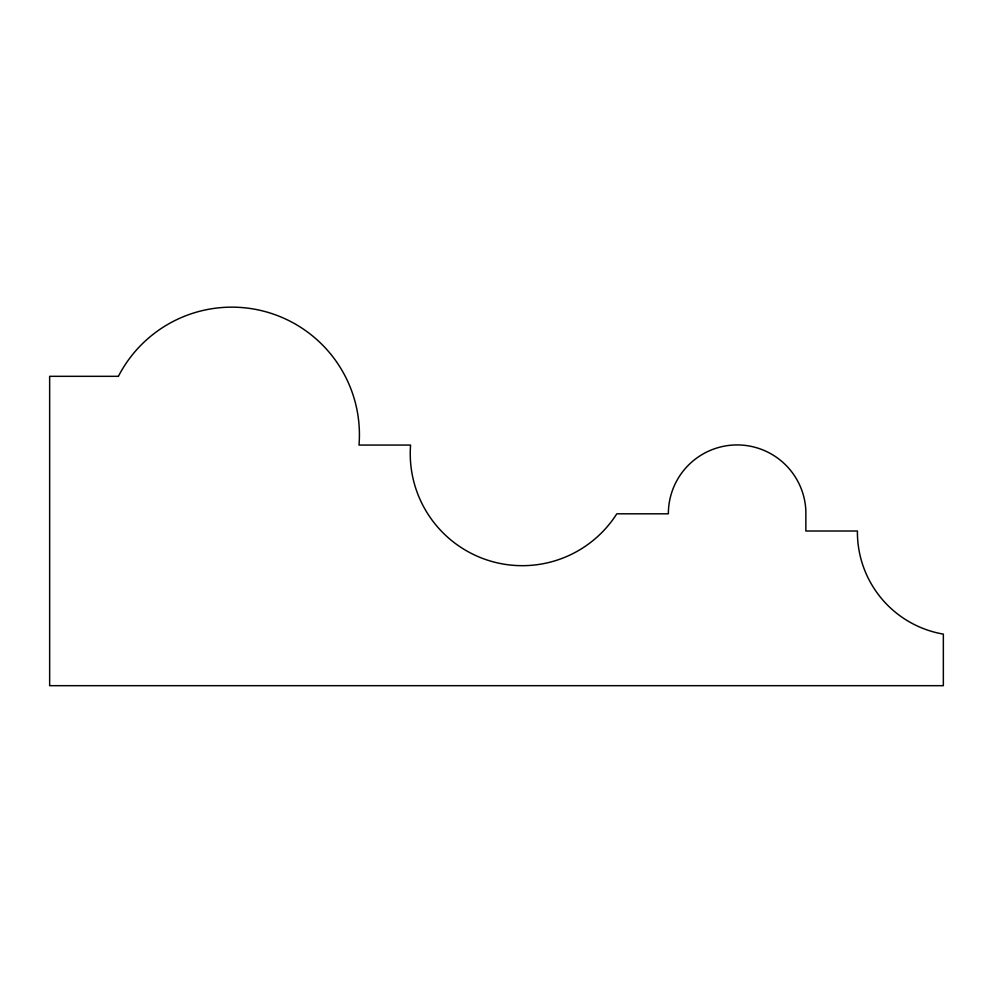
<?xml version="1.0" encoding="UTF-8"?>
<svg xmlns="http://www.w3.org/2000/svg" width="993" height="993" viewBox="0 0 993 993"><rect width="100%" height="100%" fill="white"/><g stroke="black" fill="none" stroke-linecap="round" stroke-linejoin="round"><path stroke-width="1.49" d="M118.39 376.322L49.65 376.322L49.65 685.679L943.35 685.679L943.35 634.117A103.483 103.483 0 0 1 857.418 531.007L805.857 531.007L805.857 510.836A68.778 68.778 0 0 0 735.652 444.951A68.778 68.778 0 0 0 668.363 513.815L616.802 513.815A112.048 112.048 0 0 1 410.568 445.075L359.007 445.075A127.6 127.6 0 0 0 118.39 376.322"/></g></svg>
